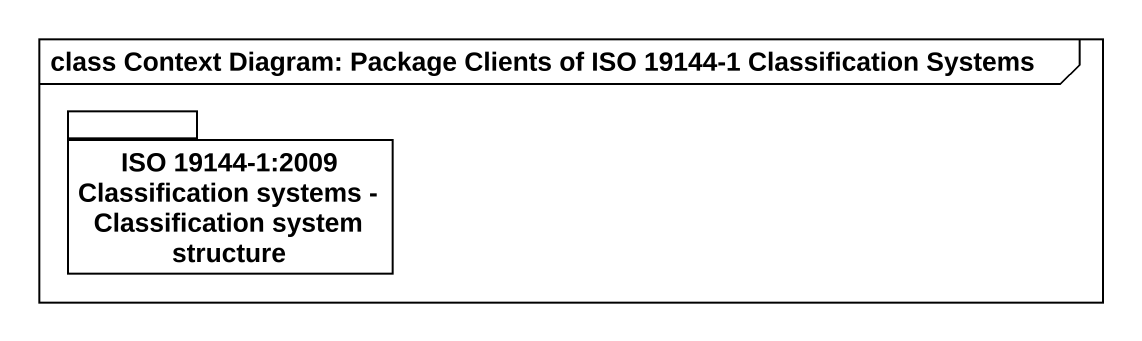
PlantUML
@startuml
mainframe class Context Diagram: Package Clients of ISO 19144-1 Classification Systems
package "ISO 19144-1:2009 Classification systems - Classification system structure" as ISO_19144_1_2009 {
}
@enduml
